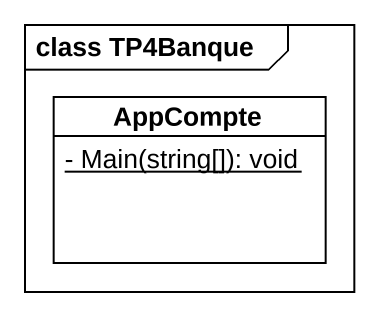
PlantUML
@startuml
mainframe class TP4Banque
hide circle
hide empty members
skinparam classAttributeIconSize 0
class AppCompte {
  {static} - Main(string[]): void
}
@enduml
